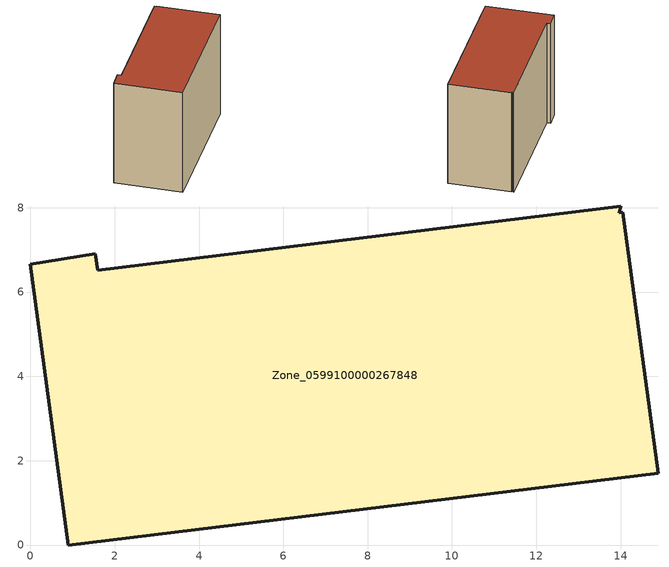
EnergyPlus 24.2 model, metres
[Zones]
Zone_0599100000267848
 floor ground (C_G): 0.89,0 0,6.66 1.54,6.91 1.6,6.52 14,8.04 13.97,7.88 14.05,7.89 14.89,1.71 z0
 wall outside (C_F): 0,6.66 0.89,0 14.89,1.71 14.05,7.89 13.97,7.88 14,8.04 1.6,6.52 1.54,6.91 0,6.66 z0:11.13
 roof outside (C_R): 14,8.04 1.6,6.52 1.54,6.91 0,6.66 0.89,0 14.89,1.71 14.05,7.89 13.97,7.88 z11.13
[BUILDING]
Pand.0599100000267848: North Axis=0; Terrain=City; Loads Convergence Tolerance Value=0.04; Temperature Convergence Tolerance Value=0.4; Solar Distribution=FullExterior; Maximum Number of Warmup Days=25; Minimum Number of Warmup Days=1
[Site:Location]
Rotterdam.The.Hague.AP_ZH_NLD Design_Conditions: Latitude=51.96; Longitude=4.45; Time Zone=1; Elevation=-4.5
[SITE:GROUNDTEMPERATURE:BUILDINGSURFACE]
18, 18, 18, 18, 18, 18, 18, 18, 18, 18, 18, 18
[MATERIAL] Thermal Absorptance=0.9; Solar Absorptance=0.7; Visible Absorptance=0.7
Name | Roughness | Thickness | Conductivity | Density | Specific Heat
G.TI.1946 | MediumSmooth | 0.15 | 1 | 540 | 1210
F.TI.1946 | Rough | 0.3 | 0.857143 | 1920 | 840
R.TI.1946 | MediumRough | 0.2 | 0.1 | 1500 | 1000
[CONSTRUCTION]
C_G: G.TI.1946
C_F: F.TI.1946
C_R: R.TI.1946
[ZONE]
Zone_0599100000267848: Type=1; Multiplier=1; Ceiling Height=Autocalculate; Volume=Autocalculate; Floor Area=autocalculate; Part of Total Floor Area=Yes
[ZONEINFILTRATION:DESIGNFLOWRATE]
Infil_Zone_0599100000267848: Zone or ZoneList or Space or SpaceList=Zone_0599100000267848; Schedule=AlwaysOn; Design Flow Rate Calculation Method=Flow/Area; Flow Rate per Floor Area=0.003; Constant Term Coefficient=1; Temperature Term Coefficient=0; Velocity Term Coefficient=0; Velocity Squared Term Coefficient=0
[HVACTEMPLATE:ZONE:IDEALLOADSAIRSYSTEM]
Zone_0599100000267848: Maximum Heating Supply Air Temperature=50; Minimum Cooling Supply Air Temperature=13; Maximum Heating Supply Air Humidity Ratio=0.0156; Minimum Cooling Supply Air Humidity Ratio=0.0077; Heating Limit=NoLimit; Cooling Limit=NoLimit; Dehumidification Control Type=ConstantSensibleHeatRatio; Cooling Sensible Heat Ratio=0.7; Dehumidification Setpoint=60; Humidification Control Type=None; Humidification Setpoint=30; Outdoor Air Method=None; Outdoor Air Flow Rate per Person=0.00944; Outdoor Air Flow Rate per Zone Floor Area=0; Outdoor Air Flow Rate per Zone=0; Demand Controlled Ventilation Type=None; Outdoor Air Economizer Type=NoEconomizer; Heat Recovery Type=None; Sensible Heat Recovery Effectiveness=0.7; Latent Heat Recovery Effectiveness=0.65
[ZONECONTROL:THERMOSTAT]
ThermostatControl_Zone_0599100000267848: Zone or ZoneList=Zone_0599100000267848; Control Type Schedule=DualSetpointControlType; Control 1=Thermostat_Zone_0599100000267848; Temperature Difference Between Cutout And Setpoint=0
[THERMOSTATSETPOINT:DUALSETPOINT]
Thermostat_Zone_0599100000267848: Heating Setpoint Temperature Schedule=HeatingSetpoint_Zone_0599100000267848; Cooling Setpoint Temperature Schedule=CoolingSetpoint_Zone_0599100000267848
[SCHEDULE:COMPACT]
HeatingSetpoint_Zone_0599100000267848: Through: 12/31, For: AllDays, Until: 24:00, 21
CoolingSetpoint_Zone_0599100000267848: Through: 12/31, For: AllDays, Until: 24:00, 24
DualSetpointControlType: Through: 12/31, For: AllDays, Until: 24:00, 4
AlwaysOn: Through: 12/31, For: AllDays, Until: 24:00, 1
